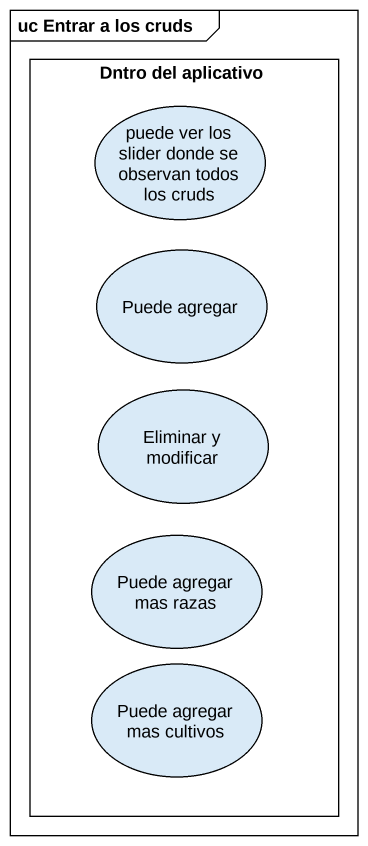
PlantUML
@startuml
mainframe uc Entrar a los cruds
rectangle "Dntro del aplicativo" as Dntro_del_aplicativo {
  usecase "puede ver los slider donde se observan todos los cruds" as puede_ver_los_slider_donde
  usecase "Puede agregar" as Puede_agregar
  usecase "Eliminar y modificar" as Eliminar_y_modificar
  usecase "Puede agregar mas razas" as Puede_agregar_mas_razas
  usecase "Puede agregar mas cultivos" as Puede_agregar_mas_cultivos
}
@enduml
